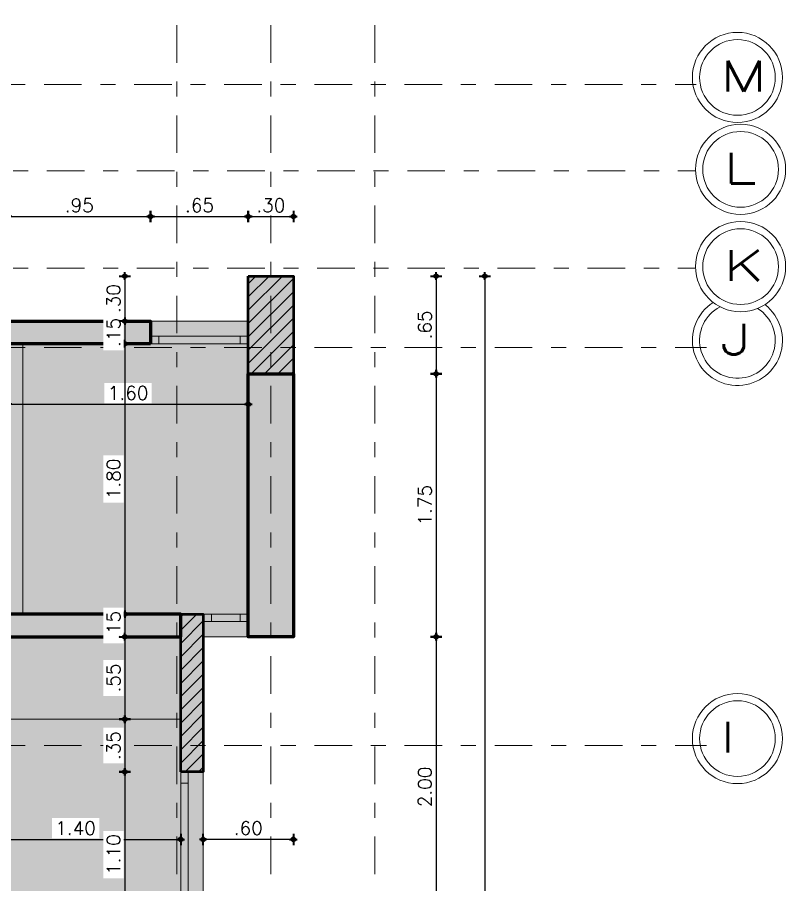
# Model space of a CAD drawing. Header units: metres. Extents: x -50 to 76, y -61 to 14.
# Drawn here: x 37.17 to 42.28, y 0.5 to 6.27 of the extents above; entities that cross this region are included whole.
import ezdxf

# ---------------------------------------------------------------- set-up
doc = ezdxf.new("R2010")
doc.units = ezdxf.units.M
doc.header["$MEASUREMENT"] = 0
doc.linetypes.add('CENTERX2', pattern=[4, 2.5, -0.5, 0.5, -0.5])
doc.linetypes.add('DASHDOT2', pattern=[0.5, 0.25, -0.125, 0, -0.125])
for name, color, linetype, lineweight in [('1 AREAS', 65, 'Continuous', 50), ('1 AREAS HACH', 250, 'Continuous', 9), ('1 CLOSETS', 71, 'Continuous', 18), ('1 COLUMNAS', 1, 'Continuous', 50), ('1 MUROS', 255, 'Continuous', 60), ('1 RELLENO COLUMNAS', 225, 'Continuous', 18), ('1 VENTANAS', 2, 'Continuous', 18), ('_TXT1', 7, 'Continuous', 0), ('achurados', 251, 'Continuous', 0), ('COTAS', 251, 'Continuous', 35), ('EJES', 251, 'CENTERX2', 0), ('F-PLANO 3', 81, 'Continuous', 20)]:
    doc.layers.add(name, color=color, linetype=linetype, lineweight=lineweight)
doc.styles.add('cotas', font='romans.shx')
doc.styles.add('ROMANS', font='romans', dxfattribs={"width": 0.7})
doc.dimstyles.new('COT-50', dxfattribs={"dimscale": 0.5, "dimtxt": 0.18, "dimasz": 0.05, "dimexe": 0.08, "dimexo": 0.1, "dimgap": 0.06, "dimtad": 1, "dimzin": 4, "dimdsep": 46, "dimtxsty": 'cotas', "dimblk1": 'COTA', "dimblk2": 'COTA', "dimsah": 1, "dimcen": 0.09, "dimse1": 1, "dimse2": 1, "dimclrd": 256, "dimclre": 253, "dimclrt": 14, "dimadec": 0, "dimazin": 0, "dimtfac": 1, "dimtix": 1, "dimtmove": 0, "dimatfit": 3, "dimldrblk": 'COTA', "dimfxl": 1, "dimtfill": 1, "dimtfillclr": 256, "dimtolj": 1, "dimtzin": 12, "dimarcsym": 0})

# ---------------------------------------------------------------- blocks, each defined once
blk = doc.blocks.new('COTA')
for p, q in [((-1, 0), (1, 0)), ((0, 1.5), (0, -1.5))]:
    blk.add_line(p, q)
blk.add_circle((0, 0), 0.5)
blk = doc.blocks.new('*D372')
at = {"layer": 'COTAS', "lineweight": -2, "transparency": 16777216}
blk.add_line((19.9304, 7.1142), (38.9804, 7.1142), dxfattribs=at)
at = {"layer": 'Defpoints', "color": 0, "transparency": 16777216}
for p in [(39.0054, 7.1142), (19.9054, 4.75), (39.0054, 4.55)]:
    blk.add_point(p, dxfattribs=at)
at = {"layer": 'COTAS', "lineweight": -2, "transparency": 16777216, "xscale": 0.025, "yscale": 0.025, "zscale": 0.025, "rotation": 180}
blk.add_blockref('COTA', (19.9054, 7.1142), dxfattribs=at)
at = {"layer": 'COTAS', "lineweight": -2, "transparency": 16777216, "xscale": 0.025, "yscale": 0.025, "zscale": 0.025}
blk.add_blockref('COTA', (39.0054, 7.1142), dxfattribs=at)
at = {"layer": 'COTAS', "color": 14, "transparency": 16777216, "insert": (29.4554, 7.1892), "char_height": 0.09, "attachment_point": 5, "style": 'cotas', "bg_fill": 3, "box_fill_scale": 1.25, "bg_fill_color": 256, "bg_fill_true_color": 13158600, "bg_fill_transparency": 0}
blk.add_mtext('\\A1;19.10', dxfattribs=at)
blk = doc.blocks.new('*D422')
at = {"layer": 'COTAS', "lineweight": -2, "transparency": 16777216}
blk.add_line((37.1304, 4.9464), (38.0304, 4.9464), dxfattribs=at)
at = {"layer": 'Defpoints', "color": 0, "transparency": 16777216}
for p in [(38.0554, 4.9464), (37.1054, 4.25), (38.0554, 4.25)]:
    blk.add_point(p, dxfattribs=at)
at = {"layer": 'COTAS', "lineweight": -2, "transparency": 16777216, "xscale": 0.025, "yscale": 0.025, "zscale": 0.025, "rotation": 180}
blk.add_blockref('COTA', (37.1054, 4.9464), dxfattribs=at)
at = {"layer": 'COTAS', "lineweight": -2, "transparency": 16777216, "xscale": 0.025, "yscale": 0.025, "zscale": 0.025}
blk.add_blockref('COTA', (38.0554, 4.9464), dxfattribs=at)
at = {"layer": 'COTAS', "color": 14, "transparency": 16777216, "insert": (37.5804, 5.0214), "char_height": 0.09, "attachment_point": 5, "style": 'cotas', "bg_fill": 3, "box_fill_scale": 1.25, "bg_fill_color": 256, "bg_fill_true_color": 13158600, "bg_fill_transparency": 0}
blk.add_mtext('\\A1;.95', dxfattribs=at)
blk = doc.blocks.new('*D423')
at = {"layer": 'COTAS', "lineweight": -2, "transparency": 16777216}
blk.add_line((38.0804, 4.9464), (38.6804, 4.9464), dxfattribs=at)
at = {"layer": 'Defpoints', "color": 0, "transparency": 16777216}
for p in [(38.7054, 4.9464), (38.0554, 4.25), (38.7054, 4.25)]:
    blk.add_point(p, dxfattribs=at)
at = {"layer": 'COTAS', "lineweight": -2, "transparency": 16777216, "xscale": 0.025, "yscale": 0.025, "zscale": 0.025, "rotation": 180}
blk.add_blockref('COTA', (38.0554, 4.9464), dxfattribs=at)
at = {"layer": 'COTAS', "lineweight": -2, "transparency": 16777216, "xscale": 0.025, "yscale": 0.025, "zscale": 0.025}
blk.add_blockref('COTA', (38.7054, 4.9464), dxfattribs=at)
at = {"layer": 'COTAS', "color": 14, "transparency": 16777216, "insert": (38.3804, 5.0214), "char_height": 0.09, "attachment_point": 5, "style": 'cotas', "bg_fill": 3, "box_fill_scale": 1.25, "bg_fill_color": 256, "bg_fill_true_color": 13158600, "bg_fill_transparency": 0}
blk.add_mtext('\\A1;.65', dxfattribs=at)
blk = doc.blocks.new('*D424')
at = {"layer": 'COTAS', "lineweight": -2, "transparency": 16777216}
blk.add_line((38.7304, 4.9464), (38.9804, 4.9464), dxfattribs=at)
at = {"layer": 'Defpoints', "color": 0, "transparency": 16777216}
for p in [(39.0054, 4.9464), (38.7054, 4.55), (39.0054, 4.55)]:
    blk.add_point(p, dxfattribs=at)
at = {"layer": 'COTAS', "lineweight": -2, "transparency": 16777216, "xscale": 0.025, "yscale": 0.025, "zscale": 0.025, "rotation": 180}
blk.add_blockref('COTA', (38.7054, 4.9464), dxfattribs=at)
at = {"layer": 'COTAS', "lineweight": -2, "transparency": 16777216, "xscale": 0.025, "yscale": 0.025, "zscale": 0.025}
blk.add_blockref('COTA', (39.0054, 4.9464), dxfattribs=at)
at = {"layer": 'COTAS', "color": 14, "transparency": 16777216, "insert": (38.8554, 5.0214), "char_height": 0.09, "attachment_point": 5, "style": 'cotas', "bg_fill": 3, "box_fill_scale": 1.25, "bg_fill_color": 256, "bg_fill_true_color": 13158600, "bg_fill_transparency": 0}
blk.add_mtext('\\A1;.30', dxfattribs=at)
blk = doc.blocks.new('*D431')
at = {"layer": 'COTAS', "lineweight": -2, "transparency": 16777216}
blk.add_line((28.5804, 6.9039), (38.9804, 6.9039), dxfattribs=at)
at = {"layer": 'Defpoints', "color": 0, "transparency": 16777216}
for p in [(39.0054, 6.9039), (28.5554, 5.9), (39.0054, 4.55)]:
    blk.add_point(p, dxfattribs=at)
at = {"layer": 'COTAS', "lineweight": -2, "transparency": 16777216, "xscale": 0.025, "yscale": 0.025, "zscale": 0.025, "rotation": 180}
blk.add_blockref('COTA', (28.5554, 6.9039), dxfattribs=at)
at = {"layer": 'COTAS', "lineweight": -2, "transparency": 16777216, "xscale": 0.025, "yscale": 0.025, "zscale": 0.025}
blk.add_blockref('COTA', (39.0054, 6.9039), dxfattribs=at)
at = {"layer": 'COTAS', "color": 14, "transparency": 16777216, "insert": (33.7804, 6.9789), "char_height": 0.09, "attachment_point": 5, "style": 'cotas', "bg_fill": 3, "box_fill_scale": 1.25, "bg_fill_color": 256, "bg_fill_true_color": 13158600, "bg_fill_transparency": 0}
blk.add_mtext('\\A1;10.45', dxfattribs=at)
blk = doc.blocks.new('*D441')
at = {"layer": 'COTAS', "lineweight": -2, "transparency": 16777216}
blk.add_line((37.1304, 3.6965), (38.6804, 3.6965), dxfattribs=at)
at = {"layer": 'Defpoints', "color": 0, "transparency": 16777216}
for p in [(37.1054, 4.1), (38.7054, 4.1), (38.7054, 3.6965)]:
    blk.add_point(p, dxfattribs=at)
at = {"layer": 'COTAS', "lineweight": -2, "transparency": 16777216, "xscale": 0.025, "yscale": 0.025, "zscale": 0.025, "rotation": 180}
blk.add_blockref('COTA', (37.1054, 3.6965), dxfattribs=at)
at = {"layer": 'COTAS', "lineweight": -2, "transparency": 16777216, "xscale": 0.025, "yscale": 0.025, "zscale": 0.025}
blk.add_blockref('COTA', (38.7054, 3.6965), dxfattribs=at)
at = {"layer": 'COTAS', "color": 14, "transparency": 16777216, "insert": (37.9054, 3.7715), "char_height": 0.09, "attachment_point": 5, "style": 'cotas', "bg_fill": 3, "box_fill_scale": 1.25, "bg_fill_color": 256, "bg_fill_true_color": 13158600, "bg_fill_transparency": 0}
blk.add_mtext('\\A1;1.60', dxfattribs=at)
blk = doc.blocks.new('*D447')
at = {"layer": 'COTAS', "lineweight": -2, "transparency": 16777216}
blk.add_line((36.8804, 0.8008), (38.2304, 0.8008), dxfattribs=at)
at = {"layer": 'Defpoints', "color": 0, "transparency": 16777216}
for p in [(36.8554, 1.6), (38.2554, 1.6), (38.2554, 0.8008)]:
    blk.add_point(p, dxfattribs=at)
at = {"layer": 'COTAS', "lineweight": -2, "transparency": 16777216, "xscale": 0.025, "yscale": 0.025, "zscale": 0.025, "rotation": 180}
blk.add_blockref('COTA', (36.8554, 0.8008), dxfattribs=at)
at = {"layer": 'COTAS', "lineweight": -2, "transparency": 16777216, "xscale": 0.025, "yscale": 0.025, "zscale": 0.025}
blk.add_blockref('COTA', (38.2554, 0.8008), dxfattribs=at)
at = {"layer": 'COTAS', "color": 14, "transparency": 16777216, "insert": (37.5554, 0.8758), "char_height": 0.09, "attachment_point": 5, "style": 'cotas', "bg_fill": 3, "box_fill_scale": 1.25, "bg_fill_color": 256, "bg_fill_true_color": 13158600, "bg_fill_transparency": 0}
blk.add_mtext('\\A1;1.40', dxfattribs=at)
blk = doc.blocks.new('*D448')
at = {"layer": 'COTAS', "lineweight": -2, "transparency": 16777216}
blk.add_line((38.9804, 0.8008), (38.4304, 0.8008), dxfattribs=at)
at = {"layer": 'Defpoints', "color": 0, "transparency": 16777216}
for p in [(38.4054, 2.15), (39.0054, 2.15), (38.4054, 0.8008)]:
    blk.add_point(p, dxfattribs=at)
at = {"layer": 'COTAS', "lineweight": -2, "transparency": 16777216, "xscale": 0.025, "yscale": 0.025, "zscale": 0.025, "rotation": 180}
blk.add_blockref('COTA', (38.4054, 0.8008), dxfattribs=at)
at = {"layer": 'COTAS', "lineweight": -2, "transparency": 16777216, "xscale": 0.025, "yscale": 0.025, "zscale": 0.025}
blk.add_blockref('COTA', (39.0054, 0.8008), dxfattribs=at)
at = {"layer": 'COTAS', "color": 14, "transparency": 16777216, "insert": (38.7054, 0.8758), "char_height": 0.09, "attachment_point": 5, "style": 'cotas', "bg_fill": 3, "box_fill_scale": 1.25, "bg_fill_color": 256, "bg_fill_true_color": 13158600, "bg_fill_transparency": 0}
blk.add_mtext('\\A1;.60', dxfattribs=at)
blk = doc.blocks.new('*D572')
at = {"layer": 'COTAS', "lineweight": -2, "transparency": 16777216}
blk.add_line((39.9558, 4.525), (39.9558, 3.925), dxfattribs=at)
at = {"layer": 'Defpoints', "color": 0, "transparency": 16777216}
for p in [(39.0054, 4.55), (39.0054, 3.9), (39.9558, 3.9)]:
    blk.add_point(p, dxfattribs=at)
at = {"layer": 'COTAS', "lineweight": -2, "transparency": 16777216, "xscale": 0.025, "yscale": 0.025, "zscale": 0.025}
for p, rotation in [((39.9558, 4.55), 90), ((39.9558, 3.9), 270)]:
    blk.add_blockref('COTA', p, dxfattribs=dict(at, rotation=rotation))
at = {"layer": 'COTAS', "color": 14, "transparency": 16777216, "insert": (39.8808, 4.225), "char_height": 0.09, "attachment_point": 5, "rotation": 90, "style": 'cotas', "bg_fill": 3, "box_fill_scale": 1.25, "bg_fill_color": 256, "bg_fill_true_color": 13158600, "bg_fill_transparency": 0}
blk.add_mtext('\\A1;.65', dxfattribs=at)
blk = doc.blocks.new('*D573')
at = {"layer": 'COTAS', "lineweight": -2, "transparency": 16777216}
blk.add_line((39.9558, 3.875), (39.9558, 2.175), dxfattribs=at)
at = {"layer": 'Defpoints', "color": 0, "transparency": 16777216}
for p in [(39.0054, 3.9), (39.0054, 2.15), (39.9558, 2.15)]:
    blk.add_point(p, dxfattribs=at)
at = {"layer": 'COTAS', "lineweight": -2, "transparency": 16777216, "xscale": 0.025, "yscale": 0.025, "zscale": 0.025}
for p, rotation in [((39.9558, 3.9), 90), ((39.9558, 2.15), 270)]:
    blk.add_blockref('COTA', p, dxfattribs=dict(at, rotation=rotation))
at = {"layer": 'COTAS', "color": 14, "transparency": 16777216, "insert": (39.8808, 3.025), "char_height": 0.09, "attachment_point": 5, "rotation": 90, "style": 'cotas', "bg_fill": 3, "box_fill_scale": 1.25, "bg_fill_color": 256, "bg_fill_true_color": 13158600, "bg_fill_transparency": 0}
blk.add_mtext('\\A1;1.75', dxfattribs=at)
blk = doc.blocks.new('*D574')
at = {"layer": 'COTAS', "lineweight": -2, "transparency": 16777216}
blk.add_line((39.9558, 2.125), (39.9558, 0.175), dxfattribs=at)
at = {"layer": 'Defpoints', "color": 0, "transparency": 16777216}
for p in [(38.4054, 2.15), (38.4054, 0.15), (39.9558, 0.15)]:
    blk.add_point(p, dxfattribs=at)
at = {"layer": 'COTAS', "lineweight": -2, "transparency": 16777216, "xscale": 0.025, "yscale": 0.025, "zscale": 0.025}
for p, rotation in [((39.9558, 2.15), 90), ((39.9558, 0.15), 270)]:
    blk.add_blockref('COTA', p, dxfattribs=dict(at, rotation=rotation))
at = {"layer": 'COTAS', "color": 14, "transparency": 16777216, "insert": (39.8808, 1.15), "char_height": 0.09, "attachment_point": 5, "rotation": 90, "style": 'cotas', "bg_fill": 3, "box_fill_scale": 1.25, "bg_fill_color": 256, "bg_fill_true_color": 13158600, "bg_fill_transparency": 0}
blk.add_mtext('\\A1;2.00', dxfattribs=at)
blk = doc.blocks.new('*D575')
at = {"layer": 'COTAS', "lineweight": -2, "transparency": 16777216}
blk.add_line((37.8833, 4.075), (37.8833, 2.325), dxfattribs=at)
at = {"layer": 'Defpoints', "color": 0, "transparency": 16777216}
for p in [(38.7054, 4.1), (37.8833, 2.3), (38.7054, 2.3)]:
    blk.add_point(p, dxfattribs=at)
at = {"layer": 'COTAS', "lineweight": -2, "transparency": 16777216, "xscale": 0.025, "yscale": 0.025, "zscale": 0.025}
for p, rotation in [((37.8833, 4.1), 90), ((37.8833, 2.3), 270)]:
    blk.add_blockref('COTA', p, dxfattribs=dict(at, rotation=rotation))
at = {"layer": 'COTAS', "color": 14, "transparency": 16777216, "insert": (37.8083, 3.2), "char_height": 0.09, "attachment_point": 5, "rotation": 90, "style": 'cotas', "bg_fill": 3, "box_fill_scale": 1.25, "bg_fill_color": 256, "bg_fill_true_color": 13158600, "bg_fill_transparency": 0}
blk.add_mtext('\\A1;1.80', dxfattribs=at)
blk = doc.blocks.new('*D576')
at = {"layer": 'COTAS', "lineweight": -2, "transparency": 16777216}
blk.add_line((37.8833, 2.3), (37.8833, 2.15), dxfattribs=at)
at = {"layer": 'Defpoints', "color": 0, "transparency": 16777216}
for p in [(38.2554, 2.3), (38.2554, 2.15)]:
    blk.add_point(p, dxfattribs=at)
at = {"layer": 'COTAS', "color": 14, "transparency": 16777216, "insert": (37.8083, 2.225), "char_height": 0.09, "attachment_point": 5, "rotation": 90, "style": 'cotas', "bg_fill": 3, "box_fill_scale": 1.25, "bg_fill_color": 256, "bg_fill_true_color": 13158600, "bg_fill_transparency": 0}
blk.add_mtext('\\A1;.15', dxfattribs=at)
at = {"layer": 'Defpoints', "color": 0, "transparency": 16777216}
blk.add_point((37.8833, 2.15), dxfattribs=at)
blk = doc.blocks.new('*D577')
at = {"layer": 'COTAS', "lineweight": -2, "transparency": 16777216}
blk.add_line((37.8833, 2.125), (37.8833, 1.625), dxfattribs=at)
at = {"layer": 'Defpoints', "color": 0, "transparency": 16777216}
for p in [(38.2554, 2.15), (37.8833, 1.6), (38.2554, 1.6)]:
    blk.add_point(p, dxfattribs=at)
at = {"layer": 'COTAS', "lineweight": -2, "transparency": 16777216, "xscale": 0.025, "yscale": 0.025, "zscale": 0.025}
for p, rotation in [((37.8833, 2.15), 90), ((37.8833, 1.6), 270)]:
    blk.add_blockref('COTA', p, dxfattribs=dict(at, rotation=rotation))
at = {"layer": 'COTAS', "color": 14, "transparency": 16777216, "insert": (37.8083, 1.875), "char_height": 0.09, "attachment_point": 5, "rotation": 90, "style": 'cotas', "bg_fill": 3, "box_fill_scale": 1.25, "bg_fill_color": 256, "bg_fill_true_color": 13158600, "bg_fill_transparency": 0}
blk.add_mtext('\\A1;.55', dxfattribs=at)
blk = doc.blocks.new('*D578')
at = {"layer": 'COTAS', "lineweight": -2, "transparency": 16777216}
blk.add_line((37.8833, 1.575), (37.8833, 1.275), dxfattribs=at)
at = {"layer": 'Defpoints', "color": 0, "transparency": 16777216}
for p in [(38.2554, 1.6), (37.8833, 1.25), (38.2554, 1.25)]:
    blk.add_point(p, dxfattribs=at)
at = {"layer": 'COTAS', "lineweight": -2, "transparency": 16777216, "xscale": 0.025, "yscale": 0.025, "zscale": 0.025}
for p, rotation in [((37.8833, 1.6), 90), ((37.8833, 1.25), 270)]:
    blk.add_blockref('COTA', p, dxfattribs=dict(at, rotation=rotation))
at = {"layer": 'COTAS', "color": 14, "transparency": 16777216, "insert": (37.8083, 1.425), "char_height": 0.09, "attachment_point": 5, "rotation": 90, "style": 'cotas', "bg_fill": 3, "box_fill_scale": 1.25, "bg_fill_color": 256, "bg_fill_true_color": 13158600, "bg_fill_transparency": 0}
blk.add_mtext('\\A1;.35', dxfattribs=at)
blk = doc.blocks.new('*D579')
at = {"layer": 'COTAS', "lineweight": -2, "transparency": 16777216}
blk.add_line((37.8833, 1.225), (37.8833, 0.175), dxfattribs=at)
at = {"layer": 'Defpoints', "color": 0, "transparency": 16777216}
for p in [(38.2554, 1.25), (37.8833, 0.15), (38.2554, 0.15)]:
    blk.add_point(p, dxfattribs=at)
at = {"layer": 'COTAS', "lineweight": -2, "transparency": 16777216, "xscale": 0.025, "yscale": 0.025, "zscale": 0.025}
for p, rotation in [((37.8833, 1.25), 90), ((37.8833, 0.15), 270)]:
    blk.add_blockref('COTA', p, dxfattribs=dict(at, rotation=rotation))
at = {"layer": 'COTAS', "color": 14, "transparency": 16777216, "insert": (37.8083, 0.7), "char_height": 0.09, "attachment_point": 5, "rotation": 90, "style": 'cotas', "bg_fill": 3, "box_fill_scale": 1.25, "bg_fill_color": 256, "bg_fill_true_color": 13158600, "bg_fill_transparency": 0}
blk.add_mtext('\\A1;1.10', dxfattribs=at)
blk = doc.blocks.new('*D580')
at = {"layer": 'COTAS', "lineweight": -2, "transparency": 16777216}
blk.add_line((37.8833, 4.25), (37.8833, 4.1), dxfattribs=at)
at = {"layer": 'Defpoints', "color": 0, "transparency": 16777216}
for p in [(38.0554, 4.25), (38.0554, 4.1)]:
    blk.add_point(p, dxfattribs=at)
at = {"layer": 'COTAS', "color": 14, "transparency": 16777216, "insert": (37.8083, 4.175), "char_height": 0.09, "attachment_point": 5, "rotation": 90, "style": 'cotas', "bg_fill": 3, "box_fill_scale": 1.25, "bg_fill_color": 256, "bg_fill_true_color": 13158600, "bg_fill_transparency": 0}
blk.add_mtext('\\A1;.15', dxfattribs=at)
at = {"layer": 'Defpoints', "color": 0, "transparency": 16777216}
blk.add_point((37.8833, 4.1), dxfattribs=at)
blk = doc.blocks.new('*D581')
at = {"layer": 'COTAS', "lineweight": -2, "transparency": 16777216}
blk.add_line((37.8833, 4.525), (37.8833, 4.275), dxfattribs=at)
at = {"layer": 'Defpoints', "color": 0, "transparency": 16777216}
for p in [(38.7054, 4.55), (37.8833, 4.25), (38.7054, 4.25)]:
    blk.add_point(p, dxfattribs=at)
at = {"layer": 'COTAS', "lineweight": -2, "transparency": 16777216, "xscale": 0.025, "yscale": 0.025, "zscale": 0.025}
for p, rotation in [((37.8833, 4.55), 90), ((37.8833, 4.25), 270)]:
    blk.add_blockref('COTA', p, dxfattribs=dict(at, rotation=rotation))
at = {"layer": 'COTAS', "color": 14, "transparency": 16777216, "insert": (37.8083, 4.4), "char_height": 0.09, "attachment_point": 5, "rotation": 90, "style": 'cotas', "bg_fill": 3, "box_fill_scale": 1.25, "bg_fill_color": 256, "bg_fill_true_color": 13158600, "bg_fill_transparency": 0}
blk.add_mtext('\\A1;.30', dxfattribs=at)
blk = doc.blocks.new('*D598')
at = {"layer": 'COTAS', "lineweight": -2, "transparency": 16777216}
blk.add_line((40.2802, 4.525), (40.2802, -6.775), dxfattribs=at)
at = {"layer": 'Defpoints', "color": 0, "transparency": 16777216}
for p in [(39.0054, 4.55), (39.7054, -6.8), (40.2802, -6.8)]:
    blk.add_point(p, dxfattribs=at)
at = {"layer": 'COTAS', "lineweight": -2, "transparency": 16777216, "xscale": 0.025, "yscale": 0.025, "zscale": 0.025}
for p, rotation in [((40.2802, 4.55), 90), ((40.2802, -6.8), 270)]:
    blk.add_blockref('COTA', p, dxfattribs=dict(at, rotation=rotation))
at = {"layer": 'COTAS', "color": 14, "transparency": 16777216, "insert": (40.2052, -1.125), "char_height": 0.09, "attachment_point": 5, "rotation": 90, "style": 'cotas', "bg_fill": 3, "box_fill_scale": 1.25, "bg_fill_color": 256, "bg_fill_true_color": 13158600, "bg_fill_transparency": 0}
blk.add_mtext('\\A1;11.35', dxfattribs=at)

msp = doc.modelspace()

# ---------------------------------------------------------------- hatches: boundary and pattern name
at = {"layer": '1 AREAS HACH'}
h = msp.add_hatch(dxfattribs=at)
h.set_pattern_fill('ANGLE', color=256)
h.set_pattern_definition([(0, (0, 0), (0, 0.275), [0.2, -0.075]), (90, (0, 0), (-0.275, 2e-17), [0.2, -0.075])])
h.paths.add_polyline_path([(28.5554, 2.55), (28.3554, 2.55), (28.3554, 4.75), (28.5554, 4.75), (28.5554, 5.9), (28.2054, 5.9), (28.2054, 5.45), (26.1054, 5.45), (26.1054, 6.7), (21.8054, 6.7), (21.8054, 4.3), (20.2054, 4.3), (20.2054, 4.75), (19.9054, 4.75), (19.9054, -0.15), (22.8054, -0.15), (22.8054, -2.9), (22.9554, -2.9), (26.3554, -2.9), (26.3554, -4.1), (26.9054, -4.1), (26.9054, -4.5), (27.1554, -4.5), (28.8554, -4.5), (28.8554, -5.3), (29.2554, -5.3), (29.2554, -3.95), (29.2054, -3.95), (29.2054, -0.15), (34.2054, -0.15), (34.2054, -5.3), (34.3554, -5.3), (34.3554, -6.8), (39.7054, -6.8), (39.7054, 0.15), (38.4054, 0.15), (38.4054, 2.15), (39.0054, 2.15), (39.0054, 4.55), (38.7054, 4.55), (38.7054, 4.25), (33.1254, 4.25), (33.1254, 4.55), (32.7554, 4.55), (32.7554, 1.4), (28.5554, 1.4)])
at = {"layer": '1 RELLENO COLUMNAS'}
h = msp.add_hatch(dxfattribs=at)
h.set_pattern_fill('ANSI31', color=256, scale=0.5)
h.paths.add_polyline_path([(19.9054, 3.55), (20.2054, 3.55), (20.2054, 4.75), (19.9054, 4.75)])
h.paths.add_polyline_path([(20.3554, 1.25), (20.3554, 1.6), (19.9054, 1.6027), (19.9054, 1.25)])
h.paths.add_polyline_path([(24.3054, 1.25), (24.3054, 1.5), (23.9554, 1.5), (23.9554, 1.25)])
h.paths.add_polyline_path([(23.9554, 5.15), (24.3054, 5.15), (24.3054, 5.35), (23.9554, 5.35)])
h.paths.add_polyline_path([(22.8054, -2.901), (23.1054, -2.901), (23.1054, -2.601), (22.8054, -2.601)])
h.paths.add_polyline_path([(22.8054, -4.5), (22.9554, -4.5), (22.9554, -4.2), (22.8054, -4.2)])
h.paths.add_polyline_path([(27.3554, -4.1), (26.9054, -4.1), (26.9054, -4.5), (27.3554, -4.5)])
h.paths.add_polyline_path([(27.1554, -2.1), (26.9054, -2.1), (26.9054, -2.9), (27.1554, -2.9)])
h.paths.add_polyline_path([(29.2554, -4.5), (29.2554, -4.2), (29.2554, -3.95), (28.8554, -3.95), (28.8554, -4.1), (28.6554, -4.1), (28.6554, -4.5)])
h.paths.add_polyline_path([(28.8554, -5.3), (29.2554, -5.3), (29.2554, -4.5), (28.8554, -4.5)])
h.paths.add_polyline_path([(29.2554, -7.4), (28.8554, -7.4), (28.8554, -8.75), (29.2554, -8.75)])
h.paths.add_polyline_path([(34.2054, -5.3), (34.5054, -5.3), (34.5054, -3.95), (34.2054, -3.95)])
h.paths.add_polyline_path([(34.2054, -2.4), (34.5054, -2.4), (34.5054, 0.1389), (34.2054, 0.1389)])
h.paths.add_polyline_path([(34.2054, 1.4), (34.2054, 1.25), (34.5054, 1.25), (34.5054, 2.1), (34.2054, 2.1)])
h.paths.add_polyline_path([(33.1254, 4.55), (32.7554, 4.55), (32.7554, 3.9), (33.1254, 3.9)])
h.paths.add_polyline_path([(28.5554, 2.55), (28.2054, 2.55), (28.2054, 1.25), (28.5554, 1.25)])
h.paths.add_polyline_path([(28.5554, 5.9), (28.2054, 5.9), (28.2054, 4.75), (28.5554, 4.75)])
h.paths.add_polyline_path([(39.0054, 3.9), (39.0054, 4.55), (38.7054, 4.55), (38.7054, 3.9)])
h.paths.add_polyline_path([(38.2554, 1.25), (38.4054, 1.25), (38.4054, 2.3), (38.2554, 2.3)])
h.paths.add_polyline_path([(38.0554, -3.75), (38.4054, -3.75), (38.4054, -2.65), (38.0554, -2.65)])

# ---------------------------------------------------------------- linework, layer by layer
at = {"layer": '1 CLOSETS'}
msp.add_line((36.8554, 1.6), (38.2554, 1.6), dxfattribs=at)
at = {"layer": '1 COLUMNAS'}
for points in [[(38.7054, 4.55), (39.0054, 4.55), (39.0054, 3.9), (38.7054, 3.9)], [(38.2554, 1.25), (38.2554, 2.3), (38.4054, 2.3), (38.4054, 1.25)]]:
    msp.add_lwpolyline(points, close=True, dxfattribs=at)
at = {"layer": '1 MUROS'}
for points in [[(38.0554, 4.1), (37.1054, 4.1), (37.1054, 4.25), (38.0554, 4.25)], [(38.7054, 3.9), (39.0054, 3.9), (39.0054, 2.15), (38.7054, 2.15)], [(38.2554, 2.15), (38.2554, 2.3), (38.2554, 2.3), (36.7054, 2.3), (36.7054, 1.75), (35.5554, 1.75), (35.5554, 2.525), (35.4054, 2.525), (35.4054, 1.6), (36.8554, 1.6), (36.8554, 2.15), (38.2554, 2.15)]]:
    msp.add_lwpolyline(points, close=True, dxfattribs=at)
at = {"layer": '1 VENTANAS'}
for p, q in [((38.0554, 4.25), (38.7054, 4.25)), ((37.2054, 4.1), (37.2054, 2.3)), ((38.0554, 4.15), (38.7054, 4.15)), ((38.0554, 4.1), (38.7054, 4.1)), ((38.1104, 4.1), (38.1104, 4.15)), ((38.6504, 4.1), (38.6504, 4.15)), ((38.4054, 2.3), (38.7054, 2.3)), ((38.4604, 2.25), (38.4604, 2.3)), ((38.6504, 2.25), (38.6504, 2.3)), ((38.4054, 2.25), (38.7054, 2.25)), ((38.4054, 2.15), (38.7054, 2.15)), ((38.2554, 1.25), (38.2554, 0.15)), ((38.3054, 1.25), (38.3054, 0.15)), ((38.4054, 1.25), (38.4054, 0.15)), ((38.2554, 1.175), (38.3054, 1.175))]:
    msp.add_line(p, q, dxfattribs=at)
at = {"layer": 'achurados', "color": 251, "linetype": 'ByBlock'}
for centre in [(41.9616, 5.8719), (41.9824, 5.2603), (41.9824, 4.6128), (41.9616, 1.4719)]:
    msp.add_circle(centre, 0.3, dxfattribs=at)
msp.add_arc((41.9616, 4.1219), 0.3, 122.60392, 52.54656, dxfattribs=at)
at = {"layer": 'EJES', "linetype": 'DASHDOT2'}
for p, q in [((38.2304, -10.2308), (38.2304, 7.233)), ((38.2304, -10.2308), (38.2304, 7.233)), ((38.8554, -10.2308), (38.8554, 7.233)), ((39.5479, -10.2308), (39.5479, 7.233)), ((18.1458, 5.825), (41.6873, 5.825)), ((18.1644, 5.25), (41.6826, 5.25)), ((18.1644, 4.6025), (41.6826, 4.6025)), ((18.1458, 4.075), (41.7549, 4.075)), ((18.1458, 1.425), (41.7549, 1.425))]:
    msp.add_line(p, q, dxfattribs=at)
at = {"layer": 'F-PLANO 3', "color": 1, "linetype": 'ByBlock'}
for centre in [(41.9616, 5.8719), (41.9824, 5.2603), (41.9824, 4.6128), (41.9616, 1.4719)]:
    msp.add_circle(centre, 0.252, dxfattribs=at)
msp.add_arc((41.9616, 4.1219), 0.252, 117.36682, 57.78366, dxfattribs=at)

# ---------------------------------------------------------------- texts
at = {"layer": '_TXT1', "style": 'ROMANS', "width": 1.5}
for s, p in [('M', (41.8456, 5.7783)), ('L', (41.8664, 5.1667)), ('K', (41.8664, 4.5192)), ('J', (41.8456, 4.0283)), ('I', (41.8456, 1.3783))]:
    msp.add_text(s, height=0.2042, dxfattribs=at).set_placement(p)

# ---------------------------------------------------------------- next in the draw order: dimensions: what is measured, and where the dimension line sits
at = {"layer": 'COTAS'}
dim = msp.add_linear_dim(base=(39.0054, 7.1142), p1=(19.9054, 4.75), p2=(39.0054, 4.55), dimstyle='COT-50', dxfattribs=at)
dim.commit()
dim.dimension.update_dxf_attribs({"geometry": '*D372', "text_midpoint": (29.4554, 7.1892)})

# ---------------------------------------------------------------- next in the draw order: linework, layer by layer
at = {"layer": '1 AREAS', "lineweight": 13}
msp.add_lwpolyline([(28.3554, 2.55), (28.5554, 2.55), (28.5554, 1.4), (32.7554, 1.4), (32.7554, 4.55), (33.1254, 4.55), (33.1254, 4.25), (38.7054, 4.25), (38.7054, 4.55), (39.0054, 4.55), (39.0054, 2.15), (38.4054, 2.15), (38.4054, 0.15)], dxfattribs=at)

# ---------------------------------------------------------------- next in the draw order: dimensions: what is measured, and where the dimension line sits
at = {"layer": 'COTAS'}
for base, p1, p2, picture, middle in [((38.0554, 4.9464), (37.1054, 4.25), (38.0554, 4.25), '*D422', (37.5804, 5.0214)), ((38.7054, 3.6965), (37.1054, 4.1), (38.7054, 4.1), '*D441', (37.9054, 3.7715)), ((38.4054, 0.8008), (39.0054, 2.15), (38.4054, 2.15), '*D448', (38.7054, 0.8758)), ((38.2554, 0.8008), (36.8554, 1.6), (38.2554, 1.6), '*D447', (37.5554, 0.8758))]:
    dim = msp.add_linear_dim(base=base, p1=p1, p2=p2, dimstyle='COT-50', dxfattribs=at)
    dim.commit()
    dim.dimension.update_dxf_attribs({"geometry": picture, "text_midpoint": middle})

# ---------------------------------------------------------------- next in the draw order: dimensions: what is measured, and where the dimension line sits
dim = msp.add_linear_dim(base=(38.7054, 4.9464), p1=(38.0554, 4.25), p2=(38.7054, 4.25), dimstyle='COT-50', dxfattribs=at)
dim.commit()
dim.dimension.update_dxf_attribs({"geometry": '*D423', "text_midpoint": (38.3804, 5.0214)})
dim = msp.add_linear_dim(base=(37.8833, 2.3), p1=(38.7054, 4.1), p2=(38.7054, 2.3), angle=90, dimstyle='COT-50', dxfattribs=at)
dim.commit()
dim.dimension.update_dxf_attribs({"geometry": '*D575', "text_midpoint": (37.8083, 3.2)})

# ---------------------------------------------------------------- next in the draw order: dimensions: what is measured, and where the dimension line sits
dim = msp.add_linear_dim(base=(39.0054, 4.9464), p1=(38.7054, 4.55), p2=(39.0054, 4.55), dimstyle='COT-50', dxfattribs=at)
dim.commit()
dim.dimension.update_dxf_attribs({"geometry": '*D424', "text_midpoint": (38.8554, 5.0214)})
for base, p1, p2, picture, middle in [((37.8833, 4.1), (38.0554, 4.25), (38.0554, 4.1), '*D580', (37.8083, 4.175)), ((37.8833, 2.15), (38.2554, 2.3), (38.2554, 2.15), '*D576', (37.8083, 2.225))]:
    dim = msp.add_linear_dim(base=base, p1=p1, p2=p2, angle=90, dimstyle='COT-50', dxfattribs=at)
    dim.commit()
    dim.dimension.update_dxf_attribs({"geometry": picture, "text_midpoint": middle})

# ---------------------------------------------------------------- next in the draw order: dimensions: what is measured, and where the dimension line sits
dim = msp.add_linear_dim(base=(39.0054, 6.9039), p1=(28.5554, 5.9), p2=(39.0054, 4.55), dimstyle='COT-50', dxfattribs=at)
dim.commit()
dim.dimension.update_dxf_attribs({"geometry": '*D431', "text_midpoint": (33.7804, 6.9789)})
dim = msp.add_linear_dim(base=(37.8833, 1.6), p1=(38.2554, 2.15), p2=(38.2554, 1.6), angle=90, dimstyle='COT-50', dxfattribs=at)
dim.commit()
dim.dimension.update_dxf_attribs({"geometry": '*D577', "text_midpoint": (37.8083, 1.875)})

# ---------------------------------------------------------------- next in the draw order: dimensions: what is measured, and where the dimension line sits
for base, p1, p2, picture, middle in [((37.8833, 4.25), (38.7054, 4.55), (38.7054, 4.25), '*D581', (37.8083, 4.4)), ((39.9558, 3.9), (39.0054, 4.55), (39.0054, 3.9), '*D572', (39.8808, 4.225)), ((37.8833, 1.25), (38.2554, 1.6), (38.2554, 1.25), '*D578', (37.8083, 1.425))]:
    dim = msp.add_linear_dim(base=base, p1=p1, p2=p2, angle=90, dimstyle='COT-50', dxfattribs=at)
    dim.commit()
    dim.dimension.update_dxf_attribs({"geometry": picture, "text_midpoint": middle})

# ---------------------------------------------------------------- next in the draw order: dimensions: what is measured, and where the dimension line sits
for base, p1, p2, picture, middle in [((39.9558, 2.15), (39.0054, 3.9), (39.0054, 2.15), '*D573', (39.8808, 3.025)), ((37.8833, 0.15), (38.2554, 1.25), (38.2554, 0.15), '*D579', (37.8083, 0.7))]:
    dim = msp.add_linear_dim(base=base, p1=p1, p2=p2, angle=90, dimstyle='COT-50', dxfattribs=at)
    dim.commit()
    dim.dimension.update_dxf_attribs({"geometry": picture, "text_midpoint": middle})

# ---------------------------------------------------------------- next in the draw order: dimensions: what is measured, and where the dimension line sits
dim = msp.add_linear_dim(base=(39.9558, 0.15), p1=(38.4054, 2.15), p2=(38.4054, 0.15), angle=90, dimstyle='COT-50', dxfattribs=at)
dim.commit()
dim.dimension.update_dxf_attribs({"geometry": '*D574', "text_midpoint": (39.8808, 1.15)})

# ---------------------------------------------------------------- next in the draw order: dimensions: what is measured, and where the dimension line sits
dim = msp.add_linear_dim(base=(40.2802, -6.8), p1=(39.0054, 4.55), p2=(39.7054, -6.8), angle=90, dimstyle='COT-50', dxfattribs=at)
dim.commit()
dim.dimension.update_dxf_attribs({"geometry": '*D598', "text_midpoint": (40.2052, -1.125)})

doc.saveas('drawing.dxf')
